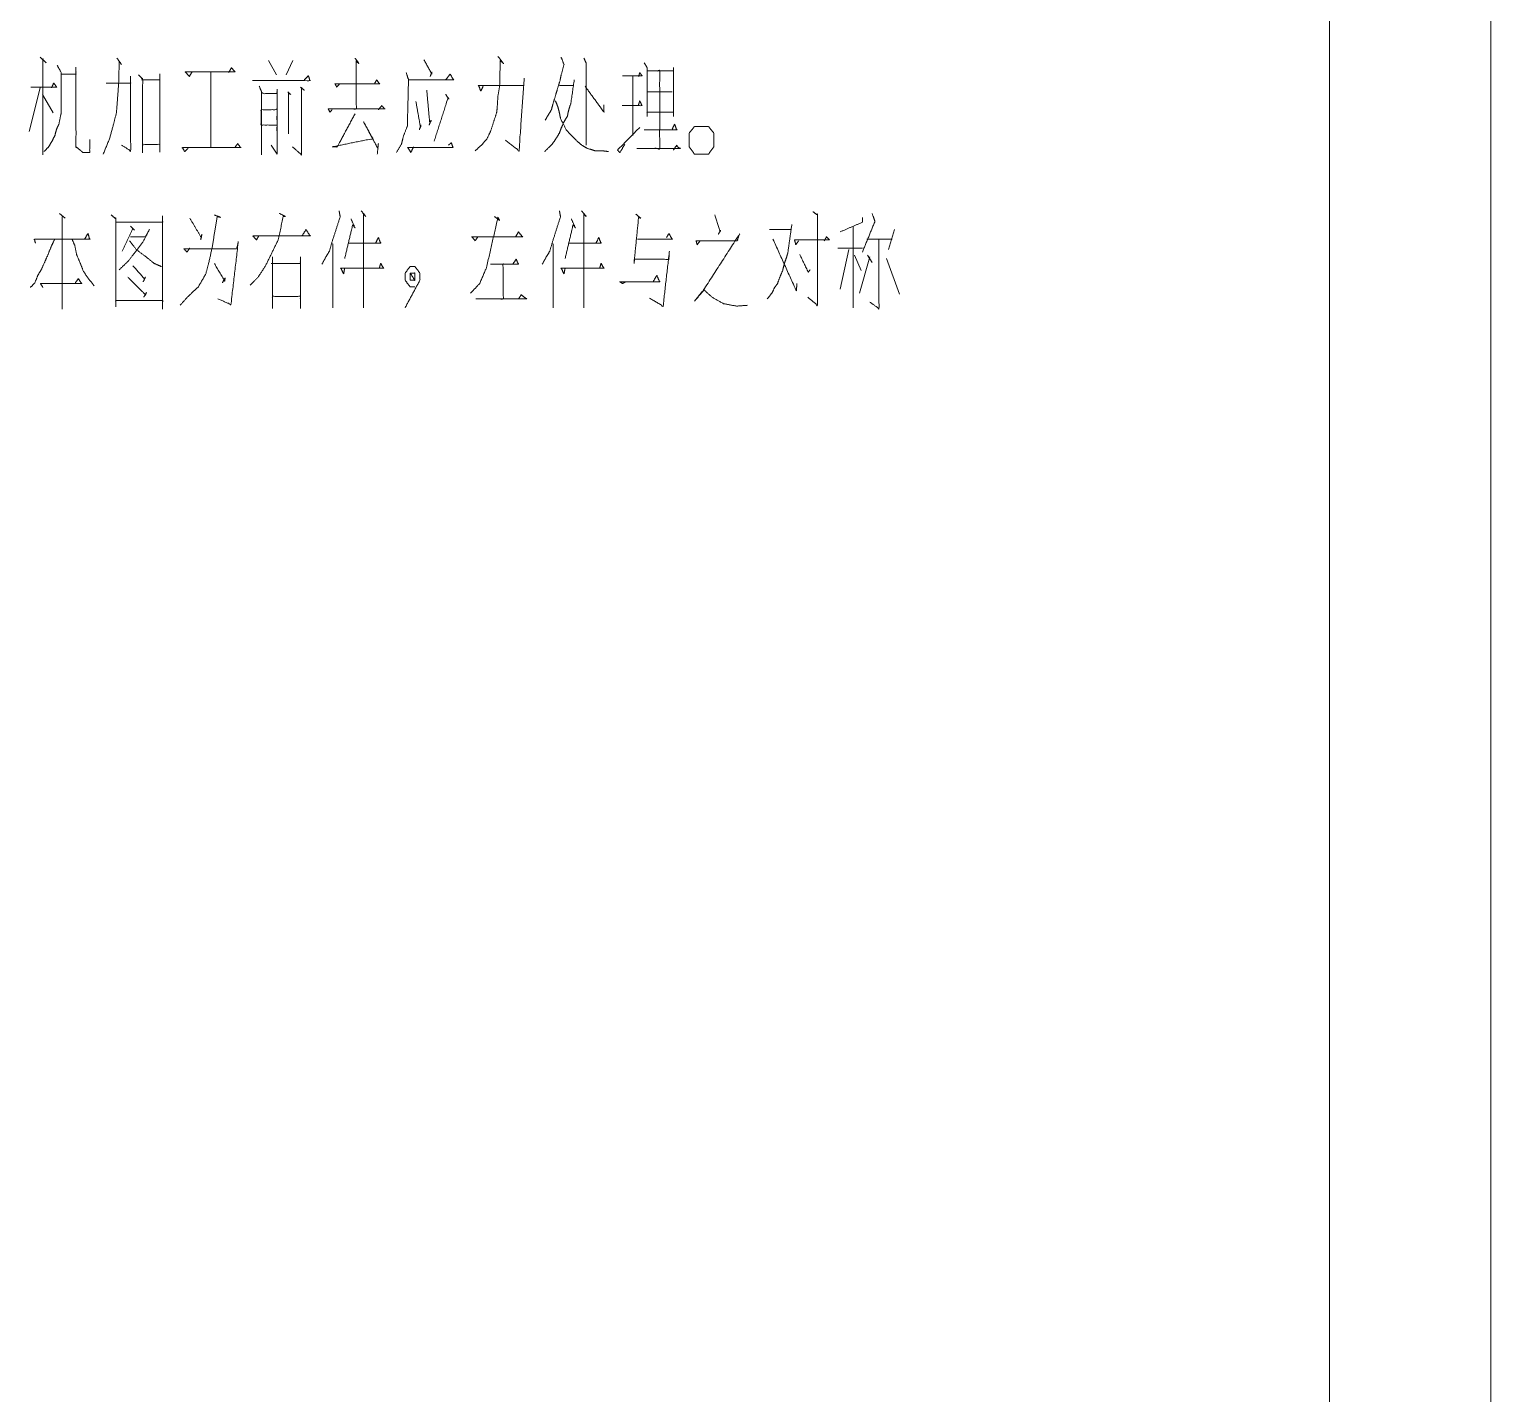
# Model space of a CAD drawing. Header units: millimetres. Extents: x 0 to 420, y 0 to 297.
# Drawn here: x 374.71 to 420, y 210.75 to 253.04 of the extents above; entities that cross this region are included whole.
import ezdxf

# ---------------------------------------------------------------- set-up
doc = ezdxf.new("R2010")
doc.units = ezdxf.units.MM
doc.layers.add('101', color=7, linetype='Continuous', true_color=0xffffff)

msp = doc.modelspace()

# ---------------------------------------------------------------- linework, layer by layer
at = {"layer": '101', "color": 133, "linetype": 'Continuous', "lineweight": 18}
for p, q in [((420, 0), (420, 297)), ((415, 5), (415, 292))]:
    msp.add_line(p, q, dxfattribs=at)
at = {"layer": '101', "color": 72, "linetype": 'Continuous', "lineweight": 18}
for p, q in [((382.122, 252.073), (382.369, 251.623)), ((382.882, 252.073), (382.67, 251.623)), ((380.34, 251.723), (380.34, 249.373)), ((380.34, 251.698), (380.34, 249.373)), ((393.416, 251.573), (393.416, 249.748)), ((375.045, 251.223), (374.709, 249.873)), ((375.115, 251.023), (375.451, 250.448)), ((391.139, 251.298), (391.563, 251.298)), ((393.857, 251.098), (394.635, 251.098)), ((382.21, 249.448), (382.387, 249.173)), ((375.646, 247.335), (375.822, 247.185)), ((375.734, 247.235), (375.734, 244.36)), ((400.245, 246.935), (400.245, 244.41)), ((384.115, 246.385), (384.115, 244.41)), ((390.945, 246.385), (390.945, 244.41)), ((397.65, 246.835), (398.322, 246.835)), ((400.669, 246.535), (401.447, 246.535)), ((401.518, 246.835), (401.341, 246.21)), ((399.768, 246.26), (400.528, 246.26)), ((400.104, 246.21), (399.839, 244.985)), ((400.28, 246.035), (400.492, 245.56)), ((400.758, 245.985), (400.439, 244.86)), ((400.687, 246.035), (400.828, 245.81)), ((401.27, 245.935), (401.677, 244.835))]:
    msp.add_line(p, q, dxfattribs=at)
for points, knots in [([(375.045, 252.173), (375.239, 251.998), (375.133, 252.098), (375.133, 249.148)], [0, 0, 0.077914, 0.121329, 1, 1]), ([(375.575, 251.923), (375.699, 251.698), (375.699, 250.448), (375.628, 250.098), (375.557, 249.948), (375.504, 249.748), (375.416, 249.573), (375.31, 249.398), (375.168, 249.248)], [0, 0, 0.090307, 0.52992, 0.655496, 0.713818, 0.786591, 0.855541, 0.927503, 1, 1]), ([(375.716, 251.648), (376.158, 251.648), (376.158, 251.848), (376.158, 249.398), (376.282, 249.298), (376.37, 249.223), (376.582, 249.223), (376.582, 249.623)], [0, 0, 0.111049, 0.16131, 0.777054, 0.817038, 0.846171, 0.899471, 1, 1]), ([(377.427, 252.148), (377.569, 251.948), (377.498, 252.048), (377.48, 251.373), (377.445, 250.873), (377.41, 250.448), (377.321, 250.098), (377.197, 249.648), (377.003, 249.173)], [0, 0, 0.073965, 0.11095, 0.314868, 0.466245, 0.59504, 0.704053, 0.844996, 1, 1]), ([(379.757, 251.723), (379.668, 251.573), (379.545, 251.723), (381.082, 251.723), (380.976, 251.848), (380.888, 251.698)], [0, 0, 0.077579, 0.164211, 0.849382, 0.92243, 1, 1]), ([(384.805, 252.148), (384.928, 251.973), (384.84, 252.048), (384.84, 250.573), (383.974, 250.573), (385.724, 250.573), (385.635, 250.673), (385.529, 250.548)], [0, 0, 0.045421, 0.069983, 0.382581, 0.566132, 0.936976, 0.965262, 1, 1]), ([(386.94, 252.098), (387.187, 251.648), (387.187, 251.723), (387.134, 251.573)], [0, 0, 0.686892, 0.7872, 1, 1]), ([(389.234, 252.198), (389.411, 251.973), (389.305, 252.073), (389.287, 251.298), (389.234, 250.973), (389.216, 250.698), (389.198, 250.473), (389.11, 250.198), (389.004, 249.873), (388.88, 249.623), (388.721, 249.448), (388.527, 249.273)], [0, 0, 0.083042, 0.125347, 0.350346, 0.445924, 0.525907, 0.591412, 0.675251, 0.77447, 0.855435, 0.924077, 1, 1]), ([(391.192, 252.173), (391.281, 251.948), (391.192, 251.623), (391.157, 251.448), (391.086, 251.223), (391.015, 250.973), (390.945, 250.748), (390.892, 250.548), (390.803, 250.398), (390.697, 250.223)], [0, 0, 0.116539, 0.278915, 0.364988, 0.478692, 0.603958, 0.717662, 0.817409, 0.90135, 1, 1]), ([(391.899, 252.148), (391.97, 251.973), (391.97, 249.448)], [0, 0, 0.069554, 1, 1]), ([(393.769, 251.998), (393.857, 251.848), (393.857, 250.348), (393.857, 250.473), (394.671, 250.473), (394.671, 250.348), (394.671, 251.848), (394.671, 251.748), (393.857, 251.748), (394.246, 251.748), (394.246, 249.348), (393.539, 249.348), (394.883, 249.348), (394.794, 249.398), (394.777, 249.448), (394.671, 249.298)], [0, 0, 0.016857, 0.162098, 0.174201, 0.252928, 0.265031, 0.410273, 0.419956, 0.498682, 0.536334, 0.768721, 0.837175, 0.967244, 0.977077, 0.982213, 1, 1]), ([(374.762, 251.248), (375.557, 251.248), (375.469, 251.373), (375.398, 251.223)], [0, 0, 0.71379, 0.851186, 1, 1]), ([(377.091, 251.373), (377.851, 251.373), (377.851, 251.573), (377.851, 249.273), (377.569, 249.448)], [0, 0, 0.211552, 0.267219, 0.907426, 1, 1]), ([(378.099, 251.623), (378.223, 251.498), (378.223, 249.223), (378.223, 249.473), (378.753, 249.473), (378.753, 249.248), (378.753, 251.648), (378.753, 251.473), (378.187, 251.473)], [0, 0, 0.026662, 0.37153, 0.409426, 0.489805, 0.523913, 0.887732, 0.914262, 1, 1]), ([(381.627, 251.448), (383.412, 251.448), (383.359, 251.598), (383.235, 251.473)], [0, 0, 0.841995, 0.917038, 1, 1]), ([(384.327, 251.348), (384.239, 251.248), (384.186, 251.348), (385.565, 251.348), (385.476, 251.473), (385.406, 251.348)], [0, 0, 0.069442, 0.128329, 0.845633, 0.925285, 1, 1]), ([(386.392, 251.698), (386.462, 251.473), (386.427, 250.048), (386.303, 249.723), (386.25, 249.498), (386.091, 249.223)], [0, 0, 0.092203, 0.64947, 0.785426, 0.875796, 1, 1]), ([(386.462, 251.473), (387.859, 251.473), (387.753, 251.648), (387.611, 251.473)], [0, 0, 0.764701, 0.876769, 1, 1]), ([(390.047, 251.523), (389.888, 249.273), (389.464, 249.598)], [0, 0, 0.808462, 1, 1]), ([(391.599, 251.473), (391.493, 250.748), (391.422, 250.523), (391.387, 250.348), (391.281, 250.173), (391.192, 249.973), (391.139, 249.823), (391.015, 249.623), (390.909, 249.473), (390.68, 249.248)], [0, 0, 0.296651, 0.392137, 0.464418, 0.54727, 0.635794, 0.700204, 0.795424, 0.869798, 1, 1]), ([(393.097, 251.598), (393.698, 251.598), (393.628, 251.698), (393.592, 251.573)], [0, 0, 0.704262, 0.847768, 1, 1]), ([(381.839, 251.273), (381.91, 251.098), (381.91, 249.148), (381.91, 251.048), (382.387, 251.048), (382.387, 251.173), (382.387, 249.173), (382.387, 250.548), (381.892, 250.548), (381.892, 250.073), (382.369, 250.073)], [0, 0, 0.019944, 0.226006, 0.426785, 0.477216, 0.490425, 0.701771, 0.847071, 0.899373, 0.949568, 1, 1]), ([(382.723, 251.098), (382.811, 251.023), (382.74, 251.048), (382.74, 249.798)], [0, 0, 0.080452, 0.132518, 1, 1]), ([(383.111, 251.248), (383.235, 251.148), (383.147, 251.223), (383.147, 249.148), (382.864, 249.398)], [0, 0, 0.058315, 0.100804, 0.861603, 1, 1]), ([(387.028, 251.148), (387.116, 250.173), (387.169, 250.223), (387.099, 250.073)], [0, 0, 0.803961, 0.863821, 1, 1]), ([(387.611, 251.023), (387.717, 250.873), (387.682, 250.898), (387.258, 249.573)], [0, 0, 0.113521, 0.140292, 1, 1]), ([(388.774, 251.273), (388.704, 251.123), (388.633, 251.298), (390.029, 251.298)], [0, 0, 0.094713, 0.202509, 1, 1]), ([(391.934, 251.273), (392.518, 250.473), (392.518, 250.698)], [0, 0, 0.814826, 1, 1]), ([(384.098, 250.548), (384.027, 250.473), (383.974, 250.573)], [0, 0, 0.476595, 1, 1]), ([(386.692, 250.798), (386.834, 249.998), (386.851, 250.073), (386.798, 249.923)], [0, 0, 0.774798, 0.848275, 1, 1]), ([(391.015, 250.823), (391.086, 250.648), (391.139, 250.448), (391.174, 250.273), (391.351, 249.923), (391.44, 249.823), (391.687, 249.573), (391.828, 249.448), (392.005, 249.348), (392.253, 249.273), (392.482, 249.273), (392.659, 249.248)], [0, 0, 0.075195, 0.157623, 0.228746, 0.384952, 0.438111, 0.57825, 0.65343, 0.734341, 0.837339, 0.928876, 1, 1]), ([(393.08, 250.673), (393.698, 250.673), (393.628, 250.823), (393.592, 250.698)], [0, 0, 0.676559, 0.857918, 1, 1]), ([(384.805, 250.423), (384.257, 249.398), (384.098, 249.398), (385.353, 249.648), (385.07, 250.173), (385.512, 249.348), (385.529, 249.498), (385.494, 249.173)], [0, 0, 0.252059, 0.286558, 0.564059, 0.69338, 0.896343, 0.929101, 1, 1]), ([(393.769, 249.923), (394.777, 249.923), (394.706, 250.098), (394.635, 249.948)], [0, 0, 0.739674, 0.878246, 1, 1]), ([(395.162, 249.398), (395.162, 249.823), (395.321, 250.023), (395.763, 250.023), (395.922, 249.823), (395.922, 249.398), (395.763, 249.173), (395.321, 249.173), (395.162, 249.398)], [0, 0, 0.152008, 0.243405, 0.401453, 0.492841, 0.64485, 0.743396, 0.901445, 1, 1]), ([(393.168, 249.473), (393.009, 249.223), (392.938, 249.298), (393.628, 249.998)], [0, 0, 0.214439, 0.289023, 1, 1]), ([(379.633, 249.348), (379.527, 249.248), (379.456, 249.373), (381.259, 249.373), (381.171, 249.498), (381.082, 249.373)], [0, 0, 0.060774, 0.120655, 0.87235, 0.93618, 1, 1]), ([(386.622, 249.398), (386.533, 249.223), (386.445, 249.373), (387.841, 249.373), (387.788, 249.523), (387.7, 249.448)], [0, 0, 0.096037, 0.181315, 0.865296, 0.943219, 1, 1]), ([(377.251, 247.285), (377.392, 247.16), (377.392, 244.46), (377.392, 244.635), (378.841, 244.635), (378.841, 244.385), (378.841, 247.235), (378.841, 247.06), (377.392, 247.06)], [0, 0, 0.020431, 0.312721, 0.331665, 0.488565, 0.515627, 0.824156, 0.843101, 1, 1]), ([(382.457, 247.335), (382.652, 247.235), (382.581, 247.235), (382.422, 246.51), (382.033, 245.71), (381.803, 245.36), (381.556, 245.11)], [0, 0, 0.081232, 0.107497, 0.383269, 0.713754, 0.869308, 1, 1]), ([(384.31, 247.41), (384.345, 247.235), (384.098, 246.46), (384.009, 246.16), (383.903, 245.985), (383.779, 245.76)], [0, 0, 0.10108, 0.561689, 0.738768, 0.854618, 1, 1]), ([(384.999, 247.41), (385.14, 247.235), (385.07, 247.31), (385.07, 244.41)], [0, 0, 0.069702, 0.101628, 1, 1]), ([(391.139, 247.41), (391.174, 247.235), (390.927, 246.46), (390.839, 246.16), (390.733, 245.985), (390.609, 245.76)], [0, 0, 0.10108, 0.561689, 0.738768, 0.854618, 1, 1]), ([(391.828, 247.41), (391.97, 247.235), (391.899, 247.31), (391.899, 244.41)], [0, 0, 0.069701, 0.101636, 1, 1]), ([(393.504, 247.31), (393.663, 247.185), (393.592, 247.21), (393.451, 245.785), (393.469, 245.91), (394.529, 245.91), (394.547, 246.16), (394.352, 244.46), (393.928, 244.71)], [0, 0, 0.037815, 0.051829, 0.319485, 0.34308, 0.541305, 0.588147, 0.907967, 1, 1]), ([(398.994, 247.385), (399.135, 247.285), (399.135, 244.485), (398.835, 244.735)], [0, 0, 0.051485, 0.8838, 1, 1]), ([(400.828, 247.335), (400.917, 247.085), (400.528, 246.135)], [0, 0, 0.205295, 1, 1]), ([(377.851, 246.61), (378.311, 246.61), (378.435, 246.835), (378.24, 246.46), (377.993, 246.135), (377.781, 245.86), (377.498, 245.585)], [0, 0, 0.200765, 0.312945, 0.497485, 0.675946, 0.827664, 1, 1]), ([(377.851, 246.935), (377.975, 246.81), (377.922, 246.86), (377.586, 246.16)], [0, 0, 0.171563, 0.242667, 1, 1]), ([(380.446, 247.285), (380.641, 247.21), (380.534, 247.235), (380.375, 246.26), (380.269, 245.785), (380.181, 245.46), (379.951, 245.06), (379.633, 244.76), (379.386, 244.485)], [0, 0, 0.061342, 0.093412, 0.384206, 0.527463, 0.626604, 0.762388, 0.89111, 1, 1]), ([(379.686, 247.185), (380.04, 246.585), (380.057, 246.685), (380.022, 246.51)], [0, 0, 0.713173, 0.817169, 1, 1]), ([(384.681, 247.16), (384.805, 246.885), (384.734, 246.985), (384.486, 245.935)], [0, 0, 0.200648, 0.282133, 1, 1]), ([(389.128, 247.235), (389.287, 247.11), (389.234, 247.21), (388.88, 245.66), (388.668, 245.16), (388.385, 244.86)], [0, 0, 0.070721, 0.110286, 0.666019, 0.855874, 1, 1]), ([(391.51, 247.16), (391.634, 246.885), (391.563, 246.985), (391.316, 245.935)], [0, 0, 0.200648, 0.282133, 1, 1]), ([(395.957, 247.285), (396.116, 246.76), (396.134, 246.81), (396.063, 246.685)], [0, 0, 0.736131, 0.807305, 1, 1]), ([(398.34, 246.985), (398.216, 246.11), (398.181, 245.985), (398.11, 245.785), (398.057, 245.56), (397.969, 245.36), (397.898, 245.16), (397.809, 245.035), (397.721, 244.86), (397.58, 244.685)], [0, 0, 0.358959, 0.411736, 0.497899, 0.591796, 0.680621, 0.766783, 0.828976, 0.908613, 1, 1]), ([(400.528, 247.21), (400.528, 247.06), (399.839, 246.76)], [0, 0, 0.166324, 1, 1]), ([(375.487, 246.51), (375.381, 246.285), (375.292, 246.06), (375.204, 245.86), (375.08, 245.585), (374.974, 245.41), (374.886, 245.185), (374.744, 245.035)], [0, 0, 0.149564, 0.2949, 0.426375, 0.607687, 0.730714, 0.87606, 1, 1]), ([(374.903, 246.41), (374.868, 246.535), (376.582, 246.535), (376.529, 246.71), (376.423, 246.535)], [0, 0, 0.058202, 0.826386, 0.908318, 1, 1]), ([(376.035, 246.535), (376.123, 246.335), (376.176, 246.06), (376.282, 245.81), (376.388, 245.535), (376.547, 245.31), (376.724, 245.085)], [0, 0, 0.134413, 0.306585, 0.47353, 0.654718, 0.824115, 1, 1]), ([(377.816, 246.485), (378.028, 246.21), (378.329, 245.985), (378.576, 245.785), (378.806, 245.685)], [0, 0, 0.268913, 0.55958, 0.805956, 1, 1]), ([(379.686, 246.26), (379.598, 246.135), (379.509, 246.235), (381.135, 246.235), (381.188, 246.46), (380.959, 244.51), (380.552, 244.685)], [0, 0, 0.033647, 0.062975, 0.420363, 0.471171, 0.90272, 1, 1]), ([(381.821, 246.635), (381.75, 246.51), (381.644, 246.635), (383.412, 246.635), (383.288, 246.835), (383.164, 246.635)], [0, 0, 0.056416, 0.120813, 0.815205, 0.907602, 1, 1]), ([(384.61, 246.41), (385.6, 246.41), (385.529, 246.585), (385.441, 246.41)], [0, 0, 0.720068, 0.857373, 1, 1]), ([(388.615, 246.61), (388.527, 246.485), (388.421, 246.61), (389.994, 246.61), (389.87, 246.76), (389.782, 246.61)], [0, 0, 0.067787, 0.140368, 0.836843, 0.92293, 1, 1]), ([(391.44, 246.41), (392.429, 246.41), (392.359, 246.585), (392.27, 246.41)], [0, 0, 0.720078, 0.857391, 1, 1]), ([(393.557, 246.535), (394.635, 246.535), (394.529, 246.71), (394.458, 246.585)], [0, 0, 0.755875, 0.899326, 1, 1]), ([(395.498, 246.485), (395.409, 246.36), (395.374, 246.485), (396.647, 246.485), (396.717, 246.685), (395.604, 244.96), (395.321, 244.61), (395.621, 244.96), (395.869, 244.735), (396.222, 244.535), (396.629, 244.46), (396.965, 244.485)], [0, 0, 0.024597, 0.045471, 0.249975, 0.284065, 0.614006, 0.686316, 0.760442, 0.814189, 0.879459, 0.945886, 1, 1]), ([(397.756, 246.535), (398.481, 244.935), (398.499, 245.16)], [0, 0, 0.88613, 1, 1]), ([(398.552, 246.485), (398.463, 246.36), (398.428, 246.51), (399.506, 246.51), (399.418, 246.61), (399.347, 246.485)], [0, 0, 0.092085, 0.184788, 0.833329, 0.913611, 1, 1]), ([(401.04, 246.535), (401.04, 244.385), (400.758, 244.585)], [0, 0, 0.861246, 1, 1]), ([(382.245, 245.985), (382.245, 244.385), (382.245, 244.76), (383.111, 244.76), (383.111, 244.385), (383.111, 245.985), (383.111, 245.785), (382.21, 245.785)], [0, 0, 0.270383, 0.333753, 0.480115, 0.543484, 0.813868, 0.847664, 1, 1]), ([(398.587, 246.06), (398.852, 245.51), (398.905, 245.585)], [0, 0, 0.869232, 1, 1]), ([(377.922, 245.71), (378.276, 245.31), (378.311, 245.36), (378.24, 245.21)], [0, 0, 0.70158, 0.782057, 1, 1]), ([(380.446, 245.785), (380.764, 245.235), (380.782, 245.335), (380.694, 245.185)], [0, 0, 0.697444, 0.808911, 1, 1]), ([(384.486, 245.635), (384.451, 245.46), (384.363, 245.635), (385.688, 245.635), (385.6, 245.785), (385.565, 245.66)], [0, 0, 0.08908, 0.186902, 0.848324, 0.935187, 1, 1]), ([(386.657, 245.06), (386.515, 245.06), (386.356, 245.26), (386.356, 245.485), (386.515, 245.685), (386.657, 245.685), (386.816, 245.485), (386.816, 245.26), (386.356, 244.41)], [0, 0, 0.057341, 0.16098, 0.252232, 0.355877, 0.413219, 0.516864, 0.608116, 1, 1]), ([(386.515, 245.26), (386.657, 245.26), (386.515, 245.485), (386.515, 245.26)], [0, 0, 0.223671, 0.644056, 1, 1]), ([(386.657, 245.26), (386.657, 245.485), (386.515, 245.485)], [0, 0, 0.614104, 1, 1]), ([(389.004, 245.76), (389.87, 245.76), (389.799, 245.91), (389.693, 245.76), (389.393, 245.76), (389.393, 244.685), (388.545, 244.685), (390.118, 244.685), (389.959, 244.81), (389.87, 244.685)], [0, 0, 0.161339, 0.192232, 0.226454, 0.282428, 0.482691, 0.640741, 0.933792, 0.971481, 1, 1]), ([(391.316, 245.635), (391.281, 245.46), (391.192, 245.635), (392.518, 245.635), (392.429, 245.785), (392.394, 245.66)], [0, 0, 0.089084, 0.186897, 0.848323, 0.935187, 1, 1]), ([(375.133, 245.035), (375.062, 245.16), (376.335, 245.16), (376.229, 245.31), (376.141, 245.185)], [0, 0, 0.081928, 0.807887, 0.912684, 1, 1]), ([(377.763, 245.36), (378.311, 244.81), (378.346, 244.885), (378.258, 244.735)], [0, 0, 0.751272, 0.831517, 1, 1]), ([(393.186, 245.21), (393.097, 245.16), (393.009, 245.21), (394.246, 245.21), (394.158, 245.41), (394.052, 245.235)], [0, 0, 0.054485, 0.108971, 0.77287, 0.890204, 1, 1])]:
    msp.add_open_spline(points, degree=1, knots=knots, dxfattribs=at)

doc.saveas('drawing.dxf')
